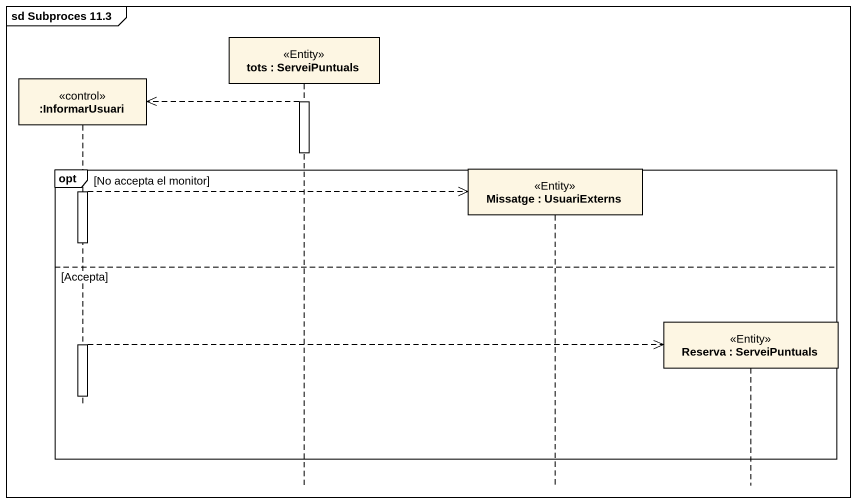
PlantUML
@startuml
mainframe sd Subproces 11.3
hide footbox
participant ":InformarUsuari" as InformarUsuari <<control>>
participant "tots : ServeiPuntuals" as tots <<Entity>>
participant "Missatge : UsuariExterns" as Missatge <<Entity>>
participant "Reserva : ServeiPuntuals" as Reserva <<Entity>>

activate tots
tots -->> InformarUsuari **
deactivate tots
opt No accepta el monitor
  activate InformarUsuari
  InformarUsuari -->> Missatge **
else Accepta
  InformarUsuari -->> Reserva **
  deactivate InformarUsuari
end
@enduml
